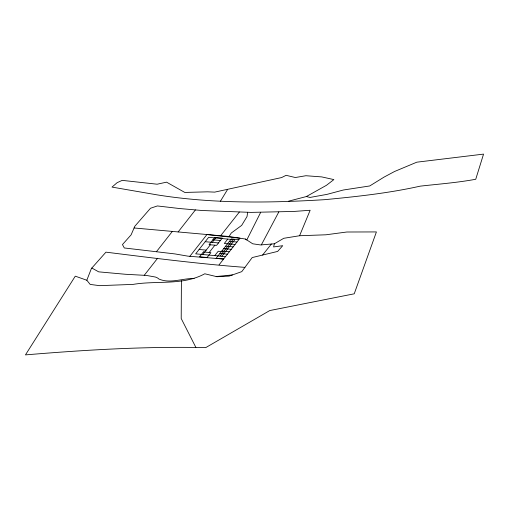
<?xml version="1.0" encoding="UTF-8"?>
<svg xmlns="http://www.w3.org/2000/svg" width="509" height="509" viewBox="0 0 509 509"><rect width="100%" height="100%" fill="white"/><g stroke="black" fill="none" stroke-linecap="round" stroke-linejoin="round"><path stroke-width="0.76" d="M181.408 280.783L181.21 318.519L195.863 347.399M247.628 212.285L247.037 216.548L241.673 225.385L231.29 233.014L229.025 236.513L134.083 227.975M274.396 243.773L273.594 246.941L282.73 245.694L277.653 251.421L252.19 257.56L241.769 271.641L229.107 276.107L216.949 276.718L204.771 273.785C182.744 285.727 156.957 280.364 133.116 284.391L99.586 285.664L90.182 284.416L86.816 280.243L75.281 276.158L25.45 354.894C85.391 349.88 145.51 346.285 205.693 347.641L269.77 310.554L354.232 293.808L376.412 231.926L346.807 232.009L325.925 234.795L299.585 235.737L283.761 238.295L274.396 243.773L260.519 244.944L252.706 243.792L245.44 239.045L229.025 236.513M86.816 280.243L91.385 268.536L105.942 252.159C152.236 257.898 198.408 263.859 244.931 267.365M299.585 235.737L310.146 210.268L293.808 211.451L250.988 212.387L202.118 210.503L179.391 208.518L157.364 205.948L150.518 208.238L134.815 226.27L131.118 234.834L122.465 244.568L124.304 247.972L175.007 253.934L187.916 256.154L223.623 259.036L216.096 258.337L231.334 238.912L238.855 239.612M260.703 212.304L246.808 239.936L245.44 239.045M261.352 244.874L278.811 211.941M220.416 201.22L227.644 189.367M156.397 251.745L172.347 231.417M178.144 231.939L195.418 209.918M144.251 275.293L157.625 258.235M189.857 256.326L206.953 234.528L239.962 238.199L219.048 264.865M202.747 254.513L210.376 244.784M212.278 242.36L215.714 237.983M209.18 252.489L214.893 245.204M214.785 255.626L218.221 251.249L223.47 251.732M227.752 239.096L224.316 243.474L235.043 244.466M220.034 256.116L232.995 239.58M221.867 256.281L234.834 239.752L208.633 237.321L195.666 253.857L225.525 256.606M220.632 235.756L239.37 212.037M262.587 255.054L271.38 244.027M306.367 196.544L326.473 185.289L333.866 179.594L321.758 176.909L305.903 175.732L295.335 177.52L286.103 175.319L281.604 177.565L214.703 192.122L207.551 191.829L184.792 192.44L166.558 182.165L157.128 184.213L122.192 180.364L117.102 182.693L112.018 187.096L156.715 194.801C212.272 203.765 268.828 203.066 324.806 199.662C356.764 196.614 388.838 193.159 420.199 186.148C438.745 184.067 457.362 182.667 475.737 179.263L483.55 154.106L416.826 162.18L394.551 171.495L384.021 177.126L369.731 185.957L343.34 190.01L326.994 194.374L310.013 197.435L306.367 196.544L288.578 201.163M232.448 274.93L216.185 276.533M194.152 278.455C182.636 278.264 169.936 283.914 158.903 279.027A15.194 7.985 -14.7 0 0 155.328 277.023L146.357 275.426L125.297 274.262L98.701 271.851L91.836 268.027M212.877 239.809L220.397 240.502M229.425 241.342L236.946 242.036M205.197 241.705L218.495 242.933M225.621 246.197L233.141 246.897M223.712 248.627L231.239 249.321M221.809 251.052L229.33 251.751M199.102 249.474L206.183 250.129M219.907 253.482L227.428 254.176M203.358 251.949L199.547 256.803L207.068 257.503L210.879 252.642L203.358 251.949M214.779 237.379L209.065 244.664L216.592 245.357L222.306 238.078L214.779 237.379"/></g></svg>
